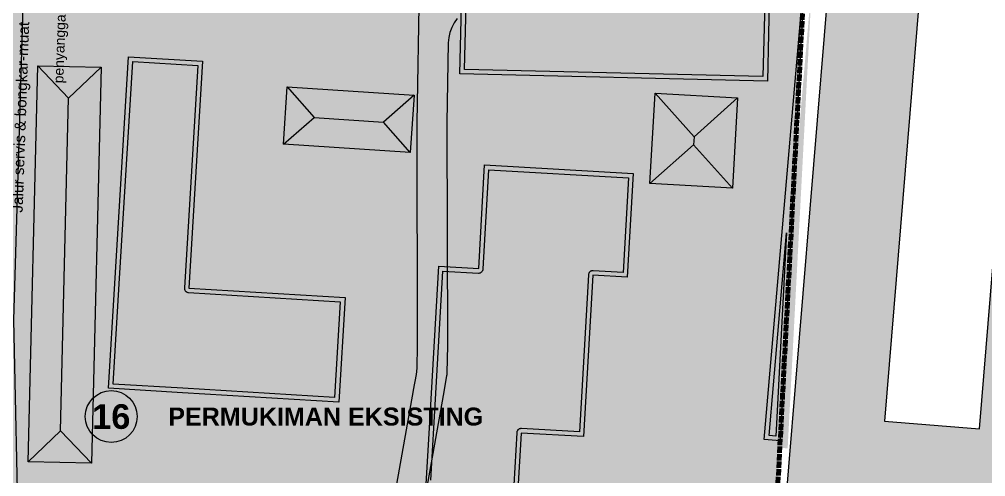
# Model space of a CAD drawing. Header units: metres. Extents: x 305909 to 307171, y 9156037 to 9156671.
# Drawn here: x 306959.3 to 307056.2, y 9156294 to 9156339.8 of the extents above; entities that cross this region are included whole.
import ezdxf
from ezdxf.enums import TextEntityAlignment as Align

# ---------------------------------------------------------------- set-up
doc = ezdxf.new("R2010")
doc.units = ezdxf.units.M
doc.linetypes.add('DASHED2', pattern=[0.762, 0.635, -0.127])
for name, color, linetype, lineweight, true_color in [('B-BANGUNAN_PERMUKIMAN', 7, 'Continuous', 13, 0xf0cd8c), ('B-BAYANGAN', 7, 'Continuous', 0, 0x76786c), ('B-DELINEASI', 7, 'DASHED2', 70, 0xc800c8), ('D-JALUR_SERVIS', 7, 'Continuous', 13, 0xaaaacd), ('J-PERKERASAN_JALAN', 7, 'Continuous', 9, 0x989896), ('K-BANGUNAN_LUAR_TAPAK', 7, 'Continuous', 9, 0xdedede), ('T-LABEL_ELEMEN', 7, 'Continuous', 0, 0x141414), ('T-LABEL_ZONA', 7, 'Continuous', 0, 0x3c3c3c), ('T-NOMOR_ELEMEN', 7, 'Continuous', 18, 0x141414), ('Z-K', 7, 'Continuous', 0, 0xf7dede), ('Z-R', 7, 'Continuous', 0, 0xfaf4e6), ('Z-SPU-1', 7, 'Continuous', 0, 0xd6e6f7)]:
    doc.layers.add(name, color=color, linetype=linetype, lineweight=lineweight, true_color=true_color)
doc.styles.add('ARIAL', font='arial.ttf')
doc.styles.add('ARIALB', font='arialbd.ttf')

msp = doc.modelspace()

# ---------------------------------------------------------------- hatches: boundary and pattern name
at = {"layer": 'B-BANGUNAN_PERMUKIMAN', "true_color": 0xce7852}
h = msp.add_hatch(color=23, dxfattribs=at)
h.dxf.hatch_style = 1
h.paths.add_polyline_path([(307034.495, 9156343.148), (307034.268, 9156333.619), (307003.454, 9156334.356), (307003.682, 9156343.885), (307003.86, 9156351.331), (307018.668, 9156350.977), (307018.49, 9156343.531), (307034.495, 9156343.148)])
h = msp.add_hatch(color=23, dxfattribs=at)
h.dxf.hatch_style = 1
h.paths.add_polyline_path([(307038.024, 9156344.803), (307035.554, 9156297.557), (307033.95, 9156297.695), (307038.024, 9156344.803)])
h = msp.add_hatch(color=23, dxfattribs=at)
h.dxf.hatch_style = 1
h.paths.add_polyline_path([(306991.934, 9156311.93), (306991.298, 9156301.432), (306975.646, 9156302.379), (306968.227, 9156302.828), (306968.862, 9156313.326), (306970.238, 9156336.06), (306977.657, 9156335.611), (306976.282, 9156312.877), (306991.934, 9156311.93)])
at = {"layer": 'B-BANGUNAN_PERMUKIMAN', "true_color": 0xe5855b}
h = msp.add_hatch(color=23, dxfattribs=at)
h.dxf.hatch_style = 1
h.paths.add_polyline_path([(306964.23, 9156331.899), (306963.43, 9156298.57), (306960.174, 9156295.467), (306961.127, 9156335.154), (306961.127, 9156335.154), (306964.23, 9156331.899)])
at = {"layer": 'B-BANGUNAN_PERMUKIMAN', "true_color": 0xe4855b}
h = msp.add_hatch(color=23, dxfattribs=at)
h.dxf.hatch_style = 1
h.paths.add_polyline_path([(306964.23, 9156331.899), (306961.127, 9156335.154), (306967.486, 9156335.002), (306964.23, 9156331.899)])
at = {"layer": 'B-BANGUNAN_PERMUKIMAN', "true_color": 0xb66a48}
h = msp.add_hatch(color=35, dxfattribs=at)
h.dxf.hatch_style = 1
h.paths.add_polyline_path([(306966.533, 9156295.314), (306963.43, 9156298.57), (306964.23, 9156331.899), (306967.486, 9156335.002), (306967.486, 9156335.002), (306966.533, 9156295.314)])
at = {"layer": 'B-BANGUNAN_PERMUKIMAN', "true_color": 0xe6865b}
h = msp.add_hatch(color=23, dxfattribs=at)
h.dxf.hatch_style = 1
h.paths.add_polyline_path([(306988.831, 9156329.975), (306985.767, 9156327.294), (306986.15, 9156333.039), (306988.831, 9156329.975)])
at = {"layer": 'B-BANGUNAN_PERMUKIMAN', "true_color": 0xe3845a}
h = msp.add_hatch(color=23, dxfattribs=at)
h.dxf.hatch_style = 1
h.paths.add_polyline_path([(306995.785, 9156329.511), (306988.831, 9156329.975), (306986.15, 9156333.039), (306998.85, 9156332.193), (306995.785, 9156329.511)])
at = {"layer": 'B-BANGUNAN_PERMUKIMAN', "true_color": 0xb56948}
h = msp.add_hatch(color=35, dxfattribs=at)
h.dxf.hatch_style = 1
h.paths.add_polyline_path([(306998.467, 9156326.447), (306995.785, 9156329.511), (306998.85, 9156332.193), (306998.85, 9156332.193), (306998.467, 9156326.447)])
at = {"layer": 'B-BANGUNAN_PERMUKIMAN', "true_color": 0xe6865b}
h = msp.add_hatch(color=23, dxfattribs=at)
h.dxf.hatch_style = 1
h.paths.add_polyline_path([(307026.916, 9156328.045), (307026.869, 9156327.245), (307022.504, 9156323.355), (307023.026, 9156332.41), (307026.916, 9156328.045)])
at = {"layer": 'B-BANGUNAN_PERMUKIMAN', "true_color": 0xe3845a}
h = msp.add_hatch(color=23, dxfattribs=at)
h.dxf.hatch_style = 1
h.paths.add_polyline_path([(307026.916, 9156328.045), (307023.026, 9156332.41), (307023.026, 9156332.411), (307031.281, 9156331.934), (307026.916, 9156328.045)])
at = {"layer": 'B-BANGUNAN_PERMUKIMAN', "true_color": 0xb56948}
h = msp.add_hatch(color=35, dxfattribs=at)
h.dxf.hatch_style = 1
h.paths.add_polyline_path([(307026.869, 9156327.245), (307026.916, 9156328.045), (307031.281, 9156331.934), (307030.759, 9156322.879), (307030.759, 9156322.879), (307026.869, 9156327.245)])
at = {"layer": 'B-BANGUNAN_PERMUKIMAN', "true_color": 0xb86b49}
h = msp.add_hatch(color=35, dxfattribs=at)
h.dxf.hatch_style = 1
h.paths.add_polyline_path([(306985.767, 9156327.293), (306985.767, 9156327.294), (306988.831, 9156329.975), (306995.785, 9156329.511), (306998.467, 9156326.447), (306985.767, 9156327.293)])
h = msp.add_hatch(color=35, dxfattribs=at)
h.dxf.hatch_style = 1
h.paths.add_polyline_path([(307026.869, 9156327.245), (307030.759, 9156322.879), (307022.504, 9156323.355), (307026.869, 9156327.245)])
at = {"layer": 'B-BANGUNAN_PERMUKIMAN', "true_color": 0xce7852}
h = msp.add_hatch(color=23, dxfattribs=at)
h.dxf.hatch_style = 1
h.paths.add_polyline_path([(307020.827, 9156324.359), (307020.23, 9156313.969), (307016.781, 9156314.167), (307015.852, 9156297.988), (307009.593, 9156298.348), (307009.268, 9156292.684), (307000.073, 9156293.212), (307000.398, 9156298.876), (307001.327, 9156315.054), (307005.332, 9156314.824), (307005.929, 9156325.214), (307020.827, 9156324.359)])
at = {"layer": 'B-BANGUNAN_PERMUKIMAN', "true_color": 0xb76a48}
h = msp.add_hatch(color=35, dxfattribs=at)
h.dxf.hatch_style = 1
h.paths.add_polyline_path([(306963.43, 9156298.57), (306966.533, 9156295.314), (306960.174, 9156295.467), (306963.43, 9156298.57)])
at = {"layer": 'B-BAYANGAN', "true_color": 0x76786c}
h = msp.add_hatch(color=8, dxfattribs=at)
h.dxf.hatch_style = 1
h.paths.add_polyline_path([(307035.245, 9156342.398), (307035.018, 9156332.869), (307004.204, 9156333.606), (307004.432, 9156343.135), (307004.61, 9156350.581), (307019.418, 9156350.227), (307019.24, 9156342.781), (307035.245, 9156342.398)])
h = msp.add_hatch(color=8, dxfattribs=at)
h.dxf.hatch_style = 1
h.paths.add_polyline_path([(307038.774, 9156344.053), (307036.304, 9156296.807), (307034.7, 9156296.945), (307038.774, 9156344.053)])
h = msp.add_hatch(color=8, dxfattribs=at)
h.dxf.hatch_style = 1
h.paths.add_polyline_path([(306992.684, 9156311.18), (306992.048, 9156300.682), (306976.396, 9156301.629), (306968.977, 9156302.078), (306969.612, 9156312.576), (306970.988, 9156335.31), (306978.407, 9156334.861), (306977.032, 9156312.127), (306992.684, 9156311.18)])
h = msp.add_hatch(color=8, dxfattribs=at)
h.dxf.hatch_style = 1
h.paths.add_polyline_path([(306968.236, 9156334.252), (306967.283, 9156294.564), (306960.924, 9156294.717), (306961.877, 9156334.404), (306968.236, 9156334.252)])
h = msp.add_hatch(color=8, dxfattribs=at)
h.dxf.hatch_style = 1
h.paths.add_polyline_path([(306999.6, 9156331.443), (306999.217, 9156325.697), (306986.517, 9156326.543), (306986.9, 9156332.289), (306999.6, 9156331.443)])
h = msp.add_hatch(color=8, dxfattribs=at)
h.dxf.hatch_style = 1
h.paths.add_polyline_path([(307032.031, 9156331.184), (307031.509, 9156322.129), (307023.254, 9156322.605), (307023.776, 9156331.661), (307032.031, 9156331.184)])
h = msp.add_hatch(color=8, dxfattribs=at)
h.dxf.hatch_style = 1
h.paths.add_polyline_path([(307021.577, 9156323.609), (307020.98, 9156313.219), (307017.531, 9156313.417), (307016.602, 9156297.238), (307010.343, 9156297.598), (307010.018, 9156291.934), (307000.823, 9156292.462), (307001.148, 9156298.126), (307002.077, 9156314.304), (307006.082, 9156314.074), (307006.679, 9156324.464), (307021.577, 9156323.609)])
at = {"layer": 'D-JALUR_SERVIS', "true_color": 0x808096}
h = msp.add_hatch(color=252, dxfattribs=at)
h.dxf.hatch_style = 1
h.paths.add_polyline_path([(306962.121, 9156395.451), (306960.098, 9156356.798), (306958.701, 9156309.69), (306959.699, 9156263.054), (306954.701, 9156262.946), (306953.699, 9156309.71), (306955.102, 9156357.002), (306956.879, 9156390.949), (306884.12, 9156398.212), (306884.616, 9156403.188), (306962.121, 9156395.451)])
at = {"layer": 'J-PERKERASAN_JALAN', "true_color": 0x989896}
h = msp.add_hatch(color=252, dxfattribs=at)
h.dxf.hatch_style = 1
h.paths.add_polyline_path([(306982.13, 9156454.075), (307005.413, 9156451.601), (307005.461, 9156451.596), (307005.472, 9156451.594), (307005.52, 9156451.587), (307106.214, 9156436.005), (307106.306, 9156435.992), (307140, 9156431.582), (307140, 9156429.061), (307111.762, 9156432.756), (307111.258, 9156432.79), (307110.754, 9156432.76), (307110.258, 9156432.667), (307109.777, 9156432.512), (307109.32, 9156432.297), (307108.893, 9156432.027), (307108.504, 9156431.705), (307108.159, 9156431.337), (307107.862, 9156430.928), (307107.62, 9156430.485), (307107.435, 9156430.015), (307107.311, 9156429.525), (307107.25, 9156429.024), (307104.474, 9156381.575), (307104.477, 9156381.054), (307104.548, 9156380.538), (307104.686, 9156380.035), (307104.888, 9156379.555), (307105.15, 9156379.105), (307105.469, 9156378.693), (307105.838, 9156378.326), (307106.252, 9156378.01), (307106.704, 9156377.751), (307107.185, 9156377.552), (307107.688, 9156377.417), (307108.205, 9156377.35), (307108.726, 9156377.349), (307109.317, 9156377.388), (307109.431, 9156377.392), (307109.459, 9156377.392), (307109.573, 9156377.39), (307134.899, 9156376.146), (307140, 9156375.9), (307140, 9156373.397), (307134.785, 9156373.649), (307134.781, 9156373.649), (307110.349, 9156374.849), (307109.843, 9156374.841), (307109.342, 9156374.77), (307108.854, 9156374.637), (307108.387, 9156374.443), (307107.948, 9156374.191), (307107.223, 9156373.712), (307107.137, 9156373.659), (307107.116, 9156373.646), (307107.027, 9156373.596), (307106.794, 9156373.475), (307106.724, 9156373.44), (307106.589, 9156373.385), (307106.476, 9156373.351), (307106.333, 9156373.322), (307106.255, 9156373.312), (307106.023, 9156373.288), (307105.937, 9156373.281), (307105.748, 9156373.281), (307105.662, 9156373.288), (307103.385, 9156373.522), (307103.311, 9156373.532), (307103.175, 9156373.558), (307103.068, 9156373.589), (307102.963, 9156373.63), (307102.84, 9156373.691), (307102.775, 9156373.729), (307102.389, 9156373.967), (307102.323, 9156374.009), (307102.209, 9156374.095), (307102.123, 9156374.174), (307102.044, 9156374.26), (307101.958, 9156374.374), (307101.915, 9156374.439), (307101.753, 9156374.703), (307101.714, 9156374.769), (307101.651, 9156374.895), (307101.601, 9156375.027), (307101.578, 9156375.1), (307101.503, 9156375.361), (307101.476, 9156375.466), (307101.274, 9156376.055), (307101.168, 9156376.301), (307101.167, 9156376.423), (307104.308, 9156430.107), (307104.304, 9156430.643), (307104.227, 9156431.174), (307104.081, 9156431.689), (307103.866, 9156432.181), (307103.588, 9156432.639), (307103.251, 9156433.057), (307102.862, 9156433.425), (307102.426, 9156433.738), (307101.953, 9156433.99), (307101.45, 9156434.176), (307100.927, 9156434.293), (307010.73, 9156448.251), (307010.197, 9156448.298), (307009.663, 9156448.272), (307009.137, 9156448.176), (307008.629, 9156448.011), (307008.147, 9156447.779), (307007.701, 9156447.485), (307007.297, 9156447.134), (307006.944, 9156446.733), (307006.648, 9156446.288), (307006.414, 9156445.807), (307006.245, 9156445.3), (307006.147, 9156444.774), (307002.898, 9156417.679), (307002.885, 9156417.548), (307000.654, 9156391.774), (307000.641, 9156391.302), (307000.661, 9156390.702), (307000.705, 9156390.221), (307000.807, 9156389.749), (307000.958, 9156389.21), (307001.149, 9156388.676), (307002.866, 9156384.782), (307002.902, 9156384.696), (307002.953, 9156384.543), (307002.984, 9156384.409), (307003.007, 9156384.249), (307003.013, 9156384.157), (307003.247, 9156379.093), (307003.245, 9156379.019), (307003.247, 9156378.793), (307003.25, 9156378.72), (307002.589, 9156355.221), (307002.588, 9156355.176), (307002.475, 9156348.443), (307002.5, 9156347.927), (307002.591, 9156347.418), (307002.746, 9156346.926), (307002.964, 9156346.457), (307003.241, 9156346.021), (307003.572, 9156345.624), (307003.95, 9156345.272), (307004.371, 9156344.973), (307004.828, 9156344.73), (307005.311, 9156344.548), (307005.814, 9156344.43), (307006.328, 9156344.378), (307016.315, 9156344.013), (307016.437, 9156344), (307016.441, 9156343.877), (307016.341, 9156341.141), (307016.328, 9156341.018), (307016.205, 9156341.015), (307006.435, 9156341.372), (307005.905, 9156341.357), (307005.382, 9156341.271), (307004.876, 9156341.117), (307004.393, 9156340.898), (307003.945, 9156340.616), (307003.537, 9156340.278), (307003.177, 9156339.889), (307002.872, 9156339.456), (307002.627, 9156338.986), (307002.447, 9156338.488), (307002.333, 9156337.971), (307002.289, 9156337.443), (307002.154, 9156329.465), (307002.153, 9156329.389), (307002.199, 9156307.177), (307002.199, 9156307.162), (307002.199, 9156307.118), (307002.145, 9156304.396), (307002.142, 9156304.319), (307002.127, 9156304.166), (307002.115, 9156304.089), (307001.766, 9156302.107), (306994.179, 9156259.569), (306994.121, 9156259.042), (306993.944, 9156255.006), (306993.968, 9156254.362), (306994.519, 9156249.701), (306994.543, 9156249.533), (306998.247, 9156226.596), (306998.359, 9156226.105), (306998.531, 9156225.632), (306998.762, 9156225.184), (306999.047, 9156224.768), (306999.382, 9156224.392), (306999.761, 9156224.061), (307000.179, 9156223.78), (307000.63, 9156223.554), (307001.105, 9156223.386), (307001.597, 9156223.279), (307002.099, 9156223.235), (307002.603, 9156223.255), (307088.035, 9156231.979), (307088.16, 9156231.994), (307090.363, 9156232.289), (307090.498, 9156232.31), (307092.017, 9156232.566), (307092.543, 9156232.692), (307093.046, 9156232.887), (307103.095, 9156237.587), (307103.21, 9156237.636), (307103.268, 9156237.659), (307103.387, 9156237.701), (307106.687, 9156238.765), (307106.777, 9156238.792), (307106.96, 9156238.833), (307107.053, 9156238.846), (307110.824, 9156239.318), (307110.865, 9156239.323), (307110.885, 9156239.325), (307110.926, 9156239.329), (307140, 9156241.753), (307140, 9156238.742), (307111.268, 9156236.347), (307111.104, 9156236.33), (307107.891, 9156235.928), (307107.16, 9156235.766), (307104.576, 9156234.933), (307104.109, 9156234.749), (307093.681, 9156229.872), (307093.598, 9156229.836), (307093.45, 9156229.782), (307093.298, 9156229.742), (307093.21, 9156229.725), (307090.922, 9156229.339), (307090.888, 9156229.333), (307090.872, 9156229.331), (307090.838, 9156229.326), (307088.488, 9156229.011), (307088.457, 9156229.007), (307088.441, 9156229.005), (307088.41, 9156229.002), (307003.273, 9156220.308), (307002.754, 9156220.22), (307002.251, 9156220.065), (307001.772, 9156219.844), (307001.327, 9156219.564), (307000.922, 9156219.226), (307000.566, 9156218.839), (307000.263, 9156218.408), (307000.019, 9156217.942), (306999.839, 9156217.447), (306999.725, 9156216.933), (306999.68, 9156216.408), (306999.704, 9156215.882), (306999.897, 9156214.171), (306999.985, 9156213.672), (307000.136, 9156213.187), (307000.347, 9156212.726), (307000.614, 9156212.296), (307000.934, 9156211.902), (307001.301, 9156211.553), (307001.709, 9156211.252), (307002.152, 9156211.006), (307002.623, 9156210.817), (307003.113, 9156210.69), (307003.616, 9156210.625), (307004.123, 9156210.625), (307011.615, 9156211.097), (307011.664, 9156211.101), (307031.531, 9156212.598), (307031.676, 9156212.612), (307077.24, 9156217.714), (307077.304, 9156217.722), (307100.798, 9156220.737), (307100.921, 9156220.745), (307100.945, 9156220.624), (307101.293, 9156217.908), (307101.301, 9156217.785), (307101.18, 9156217.762), (307077.653, 9156214.742), (307077.629, 9156214.739), (307031.928, 9156209.622), (307031.892, 9156209.618), (307031.874, 9156209.616), (307031.838, 9156209.613), (307011.865, 9156208.107), (307011.846, 9156208.106), (306999.173, 9156207.307), (306998.936, 9156207.297), (306982.251, 9156206.923), (306982.13, 9156206.918), (306982.13, 9156209.921), (306992.943, 9156210.164), (306993.452, 9156210.207), (306993.95, 9156210.316), (306994.431, 9156210.487), (306994.887, 9156210.718), (306995.309, 9156211.005), (306995.691, 9156211.343), (306996.027, 9156211.728), (306996.311, 9156212.152), (306996.539, 9156212.608), (306996.707, 9156213.091), (306996.812, 9156213.59), (306996.853, 9156214.099), (306996.828, 9156214.609), (306996.118, 9156220.936), (306996.092, 9156221.128), (306991.566, 9156249.149), (306991.56, 9156249.191), (306991.557, 9156249.212), (306991.551, 9156249.254), (306990.942, 9156254.411), (306990.934, 9156254.491), (306990.928, 9156254.653), (306990.93, 9156254.733), (306991.137, 9156259.472), (306991.147, 9156259.604), (306991.154, 9156259.67), (306991.173, 9156259.801), (306998.81, 9156302.618), (306998.812, 9156302.628), (306999.093, 9156304.228), (306999.153, 9156304.841), (306999.198, 9156307.133), (306999.199, 9156307.22), (306999.153, 9156329.422), (306999.153, 9156329.45), (306999.385, 9156343.102), (306999.499, 9156349.882), (306999.474, 9156350.397), (306999.384, 9156350.904), (306999.228, 9156351.396), (306999.011, 9156351.864), (306998.736, 9156352.3), (306998.406, 9156352.697), (306998.029, 9156353.048), (306997.609, 9156353.347), (306997.154, 9156353.591), (306996.672, 9156353.773), (306996.17, 9156353.892), (306995.657, 9156353.946), (306982.13, 9156354.48), (306982.13, 9156357.483), (306995.59, 9156356.951), (306996.117, 9156356.965), (306996.637, 9156357.048), (306997.142, 9156357.199), (306997.623, 9156357.414), (306998.071, 9156357.692), (306998.479, 9156358.025), (306998.839, 9156358.41), (306999.146, 9156358.838), (306999.394, 9156359.303), (306999.578, 9156359.797), (306999.697, 9156360.311), (306999.746, 9156360.835), (307000.249, 9156378.731), (307000.247, 9156379.028), (307000.061, 9156383.04), (307000.009, 9156383.528), (306999.896, 9156384.007), (306999.726, 9156384.469), (306998.275, 9156387.759), (306998.223, 9156387.891), (306998.199, 9156387.957), (306998.156, 9156388.092), (306997.755, 9156389.524), (306997.725, 9156389.641), (306997.689, 9156389.879), (306997.681, 9156389.999), (306997.635, 9156391.473), (306997.634, 9156391.591), (306997.636, 9156391.649), (306997.643, 9156391.767), (306999.902, 9156417.881), (306999.906, 9156417.913), (306999.907, 9156417.93), (306999.911, 9156417.963), (307003.182, 9156445.248), (307003.21, 9156445.774), (307003.168, 9156446.301), (307003.058, 9156446.817), (307002.881, 9156447.314), (307002.639, 9156447.783), (307002.338, 9156448.216), (307001.983, 9156448.607), (307001.579, 9156448.946), (307001.135, 9156449.23), (307000.656, 9156449.453), (307000.153, 9156449.611), (306999.633, 9156449.701), (306982.13, 9156451.561), (306982.13, 9156454.075)])
at = {"layer": 'K-BANGUNAN_LUAR_TAPAK', "true_color": 0xe8e8e6}
h = msp.add_hatch(color=254, dxfattribs=at)
h.dxf.hatch_style = 1
h.paths.add_polyline_path([(307058.183, 9156330.822), (307068.703, 9156329.969), (307066.052, 9156297.895), (307098.085, 9156295.293), (307096.97, 9156281.806), (307042.672, 9156286.231), (307042.977, 9156289.959), (307036.056, 9156290.529), (307043.229, 9156377.413), (307069.534, 9156375.274), (307068.493, 9156362.673), (307051.339, 9156364.063), (307046.006, 9156299.528), (307055.543, 9156298.759), (307058.183, 9156330.822)])
at = {"layer": 'T-NOMOR_ELEMEN', "true_color": 0xffffff}
h = msp.add_hatch(color=7, dxfattribs=at)
h.dxf.hatch_style = 1
edge = h.paths.add_edge_path()
edge.add_arc((306968.5, 9156300), 2.6, 0, 360)
at = {"layer": 'Z-K', "true_color": 0xe4dfd4}
h = msp.add_hatch(color=254, dxfattribs=at)
h.dxf.hatch_style = 1
h.paths.add_polyline_path([(306887.368, 9156398.5), (306879.779, 9156199.5), (306885.597, 9156199.802), (306885.503, 9156198.46), (306873.691, 9156198.076), (306871.946, 9156198.019), (306860.748, 9156203.081), (306860.765, 9156203.358), (306859.221, 9156180.762), (306859.07, 9156178.557), (306858.791, 9156174.416), (306856.602, 9156141.935), (306856.574, 9156141.929), (306843.973, 9156139.654), (306841.656, 9156139.39), (306832.652, 9156160.25), (306794.325, 9156155.537), (306785.065, 9156153.865), (306754.667, 9156148.377), (306780.828, 9156466.643), (306812.815, 9156460.602), (306875.789, 9156457.914), (306875.502, 9156453.026), (306875.5, 9156452.988), (306872.7, 9156405.226), (306919.295, 9156400.093), (306965.89, 9156394.96), (306958.222, 9156259.5), (306956, 9156259.5), (306955.951, 9156259.498), (306955.902, 9156259.49), (306955.855, 9156259.478), (306955.809, 9156259.462), (306955.764, 9156259.441), (306955.722, 9156259.416), (306955.683, 9156259.387), (306955.668, 9156259.373), (306932.214, 9156261.124), (306956.8, 9156262.5), (306955.5, 9156309.7), (306959, 9156392), (306887.368, 9156398.5)])
at = {"layer": 'Z-R', "true_color": 0xe2eacc}
h = msp.add_hatch(color=254, dxfattribs=at)
h.dxf.hatch_style = 1
h.paths.add_polyline_path([(307033.552, 9156224.798), (307016.617, 9156222.815), (307008.362, 9156221.849), (306994.202, 9156219.777), (306994.202, 9156219.777), (306994.202, 9156219.777), (306994.202, 9156214.251), (306990.747, 9156213.199), (306992.809, 9156236), (306992.307, 9156236), (306992.347, 9156236.441), (306992.354, 9156236.446), (306992.387, 9156236.483), (306992.416, 9156236.522), (306992.441, 9156236.564), (306992.462, 9156236.609), (306992.478, 9156236.655), (306992.49, 9156236.702), (306992.498, 9156236.751), (306992.5, 9156236.8), (306992.5, 9156238.128), (306994.387, 9156258.984), (306992.5, 9156258.994), (306992.5, 9156259), (306992.498, 9156259.049), (306992.49, 9156259.098), (306992.478, 9156259.145), (306992.462, 9156259.191), (306992.441, 9156259.236), (306992.416, 9156259.278), (306992.387, 9156259.317), (306992.354, 9156259.354), (306992.317, 9156259.387), (306992.278, 9156259.416), (306992.236, 9156259.441), (306992.191, 9156259.462), (306992.145, 9156259.478), (306992.098, 9156259.49), (306992.049, 9156259.498), (306992, 9156259.5), (306958.222, 9156259.5), (306965.89, 9156394.96), (307002.075, 9156391.758), (307039.942, 9156381.48), (307036.661, 9156318.733), (307033.918, 9156291.607), (307033.189, 9156283.124), (307034.781, 9156282.762), (307033.552, 9156256.861), (307033.552, 9156224.798)])
at = {"layer": 'Z-SPU-1', "true_color": 0xd6e2ee}
h = msp.add_hatch(color=254, dxfattribs=at)
h.dxf.hatch_style = 1
h.paths.add_polyline_path([(307036.661, 9156318.733), (307036.053, 9156307.104), (307034.792, 9156282.996), (307034.781, 9156282.762), (307033.189, 9156283.124), (307033.918, 9156291.607), (307036.661, 9156318.733)])

# ---------------------------------------------------------------- linework, layer by layer
at = {"layer": 'B-BANGUNAN_PERMUKIMAN', "color": 17, "lineweight": 9, "true_color": 0x71422d}
for p, q in [((306961.127, 9156335.154), (306964.23, 9156331.899)), ((306967.486, 9156335.002), (306964.23, 9156331.899)), ((306986.15, 9156333.039), (306988.831, 9156329.975)), ((306963.43, 9156298.57), (306964.23, 9156331.899)), ((306998.85, 9156332.193), (306995.785, 9156329.511)), ((307023.026, 9156332.41), (307026.916, 9156328.045)), ((307031.281, 9156331.934), (307026.916, 9156328.045)), ((306985.767, 9156327.294), (306988.831, 9156329.975)), ((306988.831, 9156329.975), (306995.785, 9156329.511)), ((306998.467, 9156326.447), (306995.785, 9156329.511)), ((307026.916, 9156328.045), (307026.869, 9156327.245)), ((307022.504, 9156323.355), (307026.869, 9156327.245)), ((307030.759, 9156322.879), (307026.869, 9156327.245)), ((306960.174, 9156295.467), (306963.43, 9156298.57)), ((306966.533, 9156295.314), (306963.43, 9156298.57))]:
    msp.add_line(p, q, dxfattribs=at)
at = {"layer": 'B-BANGUNAN_PERMUKIMAN', "color": 17, "lineweight": 13, "true_color": 0x71422d}
for points in [[(307034.495, 9156343.148), (307034.268, 9156333.619), (307003.454, 9156334.356), (307003.682, 9156343.885), (307003.86, 9156351.331), (307018.668, 9156350.977), (307018.49, 9156343.531), (307034.495, 9156343.148)], [(307038.024, 9156344.803), (307035.554, 9156297.557), (307033.95, 9156297.695), (307038.024, 9156344.803)], [(306991.934, 9156311.93), (306991.298, 9156301.432), (306975.646, 9156302.379), (306968.227, 9156302.828), (306968.862, 9156313.326), (306970.238, 9156336.06), (306977.657, 9156335.611), (306976.282, 9156312.877), (306991.934, 9156311.93)], [(306967.486, 9156335.002), (306966.533, 9156295.314), (306960.174, 9156295.467), (306961.127, 9156335.154), (306967.486, 9156335.002)], [(306998.85, 9156332.193), (306998.467, 9156326.447), (306985.767, 9156327.293), (306986.15, 9156333.039), (306998.85, 9156332.193)], [(307031.281, 9156331.934), (307030.759, 9156322.879), (307022.504, 9156323.355), (307023.026, 9156332.411), (307031.281, 9156331.934)], [(307020.827, 9156324.359), (307020.23, 9156313.969), (307016.781, 9156314.167), (307015.852, 9156297.988), (307009.593, 9156298.348), (307009.268, 9156292.684), (307000.073, 9156293.212), (307000.398, 9156298.876), (307001.327, 9156315.054), (307005.332, 9156314.824), (307005.929, 9156325.214), (307020.827, 9156324.359)]]:
    msp.add_lwpolyline(points, close=True, dxfattribs=at)
at = {"layer": 'B-BANGUNAN_PERMUKIMAN', "color": 11, "lineweight": 9, "true_color": 0xf38d60}
for points in [[(307034.035, 9156342.709), (307033.828, 9156334.08), (307003.915, 9156334.795), (307004.132, 9156343.874), (307004.299, 9156350.87), (307018.207, 9156350.538), (307018.04, 9156343.542), (307018.041, 9156343.498), (307018.047, 9156343.454), (307018.056, 9156343.411), (307018.07, 9156343.369), (307018.088, 9156343.328), (307018.11, 9156343.29), (307018.135, 9156343.254), (307018.164, 9156343.22), (307018.196, 9156343.19), (307018.231, 9156343.163), (307018.268, 9156343.139), (307018.308, 9156343.119), (307018.349, 9156343.104), (307018.392, 9156343.092), (307018.435, 9156343.084), (307018.479, 9156343.081), (307034.035, 9156342.709)], [(306991.457, 9156311.508), (306990.876, 9156301.908), (306975.674, 9156302.828), (306968.703, 9156303.25), (306969.311, 9156313.299), (306970.66, 9156335.584), (306977.181, 9156335.189), (306975.832, 9156312.904), (306975.832, 9156312.86), (306975.836, 9156312.816), (306975.844, 9156312.773), (306975.856, 9156312.73), (306975.873, 9156312.689), (306975.893, 9156312.65), (306975.917, 9156312.613), (306975.945, 9156312.579), (306975.976, 9156312.547), (306976.009, 9156312.519), (306976.046, 9156312.494), (306976.085, 9156312.472), (306976.125, 9156312.455), (306976.167, 9156312.442), (306976.211, 9156312.433), (306976.254, 9156312.428), (306991.457, 9156311.508)], [(307036.194, 9156318.418), (307035.129, 9156298.045), (307034.437, 9156298.105), (307036.194, 9156318.418)]]:
    msp.add_lwpolyline(points, close=True, dxfattribs=at)
msp.add_lwpolyline([(307000.548, 9156293.635), (307000.847, 9156298.85), (307001.75, 9156314.579), (307005.306, 9156314.375), (307005.35, 9156314.374), (307005.394, 9156314.378), (307005.438, 9156314.387), (307005.48, 9156314.399), (307005.521, 9156314.416), (307005.56, 9156314.436), (307005.597, 9156314.46), (307005.631, 9156314.488), (307005.663, 9156314.519), (307005.691, 9156314.553), (307005.716, 9156314.59), (307005.737, 9156314.628), (307005.754, 9156314.669), (307005.767, 9156314.711), (307005.776, 9156314.754), (307005.781, 9156314.798), (307006.352, 9156324.739), (307020.352, 9156323.935), (307020.352, 9156323.935), (307019.807, 9156314.444), (307016.807, 9156314.616), (307016.763, 9156314.616), (307016.719, 9156314.612), (307016.676, 9156314.604), (307016.633, 9156314.592), (307016.592, 9156314.575), (307016.553, 9156314.555), (307016.516, 9156314.53), (307016.482, 9156314.503), (307016.45, 9156314.472), (307016.422, 9156314.438), (307016.397, 9156314.401), (307016.376, 9156314.362), (307016.359, 9156314.322), (307016.346, 9156314.28), (307016.337, 9156314.236), (307016.332, 9156314.192), (307015.429, 9156298.463), (307009.619, 9156298.797), (307009.575, 9156298.797), (307009.531, 9156298.793), (307009.488, 9156298.785), (307009.445, 9156298.773), (307009.404, 9156298.756), (307009.365, 9156298.736), (307009.328, 9156298.711), (307009.294, 9156298.684), (307009.262, 9156298.653), (307009.234, 9156298.619), (307009.209, 9156298.582), (307009.188, 9156298.544), (307009.171, 9156298.503), (307009.158, 9156298.461), (307009.149, 9156298.418), (307009.144, 9156298.374), (307008.845, 9156293.159)], dxfattribs=at)
at = {"layer": 'B-DELINEASI'}
msp.add_lwpolyline([(306572.178, 9156510.306), (306677.166, 9156490.276), (306781.809, 9156471.972), (306888.869, 9156462.302), (307002.836, 9156450.56), (307044.811, 9156445.344), (307040.22, 9156386.794), (307034.792, 9156282.996), (307033.552, 9156256.861), (307033.552, 9156224.798), (307008.361, 9156221.849), (306994.202, 9156219.777), (306994.202, 9156214.251), (306986.259, 9156211.833), (306955.522, 9156207.689), (306947.234, 9156203.199), (306914.425, 9156199.401), (306871.946, 9156198.019), (306868.838, 9156144.144), (306843.973, 9156139.654), (306613.966, 9156113.407)], dxfattribs=at)
at = {"layer": 'D-JALUR_SERVIS', "color": 251, "lineweight": 9, "true_color": 0x606070}
msp.add_lwpolyline([(306962.121, 9156395.451), (306960.098, 9156356.798), (306958.701, 9156309.69), (306959.699, 9156263.054), (306954.701, 9156262.946), (306953.699, 9156309.71), (306955.102, 9156357.002), (306956.879, 9156390.949), (306884.12, 9156398.212), (306884.616, 9156403.188), (306962.121, 9156395.451)], close=True, dxfattribs=at)
at = {"layer": 'J-PERKERASAN_JALAN', "color": 251, "lineweight": 13, "true_color": 0x6c6c6a}
for points in [[(306991.173, 9156259.801), (306998.81, 9156302.618), (306998.812, 9156302.628), (306999.093, 9156304.228), (306999.153, 9156304.841), (306999.198, 9156307.133), (306999.199, 9156307.22), (306999.153, 9156329.422), (306999.153, 9156329.45), (306999.385, 9156343.102)], [(307003.177, 9156339.889), (307002.872, 9156339.456), (307002.627, 9156338.986), (307002.447, 9156338.488), (307002.333, 9156337.971), (307002.289, 9156337.443), (307002.154, 9156329.465), (307002.153, 9156329.389), (307002.199, 9156307.177), (307002.199, 9156307.162), (307002.199, 9156307.118), (307002.145, 9156304.396), (307002.142, 9156304.319), (307002.127, 9156304.166), (307002.115, 9156304.089), (307001.766, 9156302.107), (306994.179, 9156259.569)]]:
    msp.add_lwpolyline(points, dxfattribs=at)
at = {"layer": 'K-BANGUNAN_LUAR_TAPAK', "color": 9, "lineweight": 9, "true_color": 0xc8c8c6}
msp.add_lwpolyline([(307058.183, 9156330.822), (307068.703, 9156329.969), (307066.052, 9156297.895), (307098.085, 9156295.293), (307096.97, 9156281.806), (307042.672, 9156286.231), (307042.977, 9156289.959), (307036.056, 9156290.529), (307043.229, 9156377.413), (307069.534, 9156375.274), (307068.493, 9156362.673), (307051.339, 9156364.063), (307046.006, 9156299.528), (307055.543, 9156298.759), (307058.183, 9156330.822)], close=True, dxfattribs=at)
at = {"layer": 'T-NOMOR_ELEMEN'}
msp.add_circle((306968.5, 9156300), 2.6, dxfattribs=at)

# ---------------------------------------------------------------- texts
at = {"layer": 'T-LABEL_ELEMEN', "color": 99, "true_color": 0x285a28, "style": 'ARIAL'}
msp.add_text('penyangga hijau servis - permukiman', height=1, rotation=88, dxfattribs=at).set_placement((306963.6, 9156345), align=Align.MIDDLE_CENTER)
at = {"layer": 'T-LABEL_ELEMEN', "style": 'ARIAL'}
msp.add_text('Jalur servis & bongkar-muat', height=1.1, rotation=88, dxfattribs=at).set_placement((306959.4, 9156330), align=Align.MIDDLE_CENTER)
at = {"layer": 'T-LABEL_ZONA', "color": 49, "true_color": 0x5a4632, "style": 'ARIALB'}
msp.add_text('PERMUKIMAN EKSISTING', height=1.8, dxfattribs=at).set_placement((306990, 9156300), align=Align.MIDDLE_CENTER)
at = {"layer": 'T-NOMOR_ELEMEN', "style": 'ARIALB'}
msp.add_text('16', height=2.47, dxfattribs=at).set_placement((306968.5, 9156300), align=Align.MIDDLE_CENTER)

doc.saveas('drawing.dxf')
